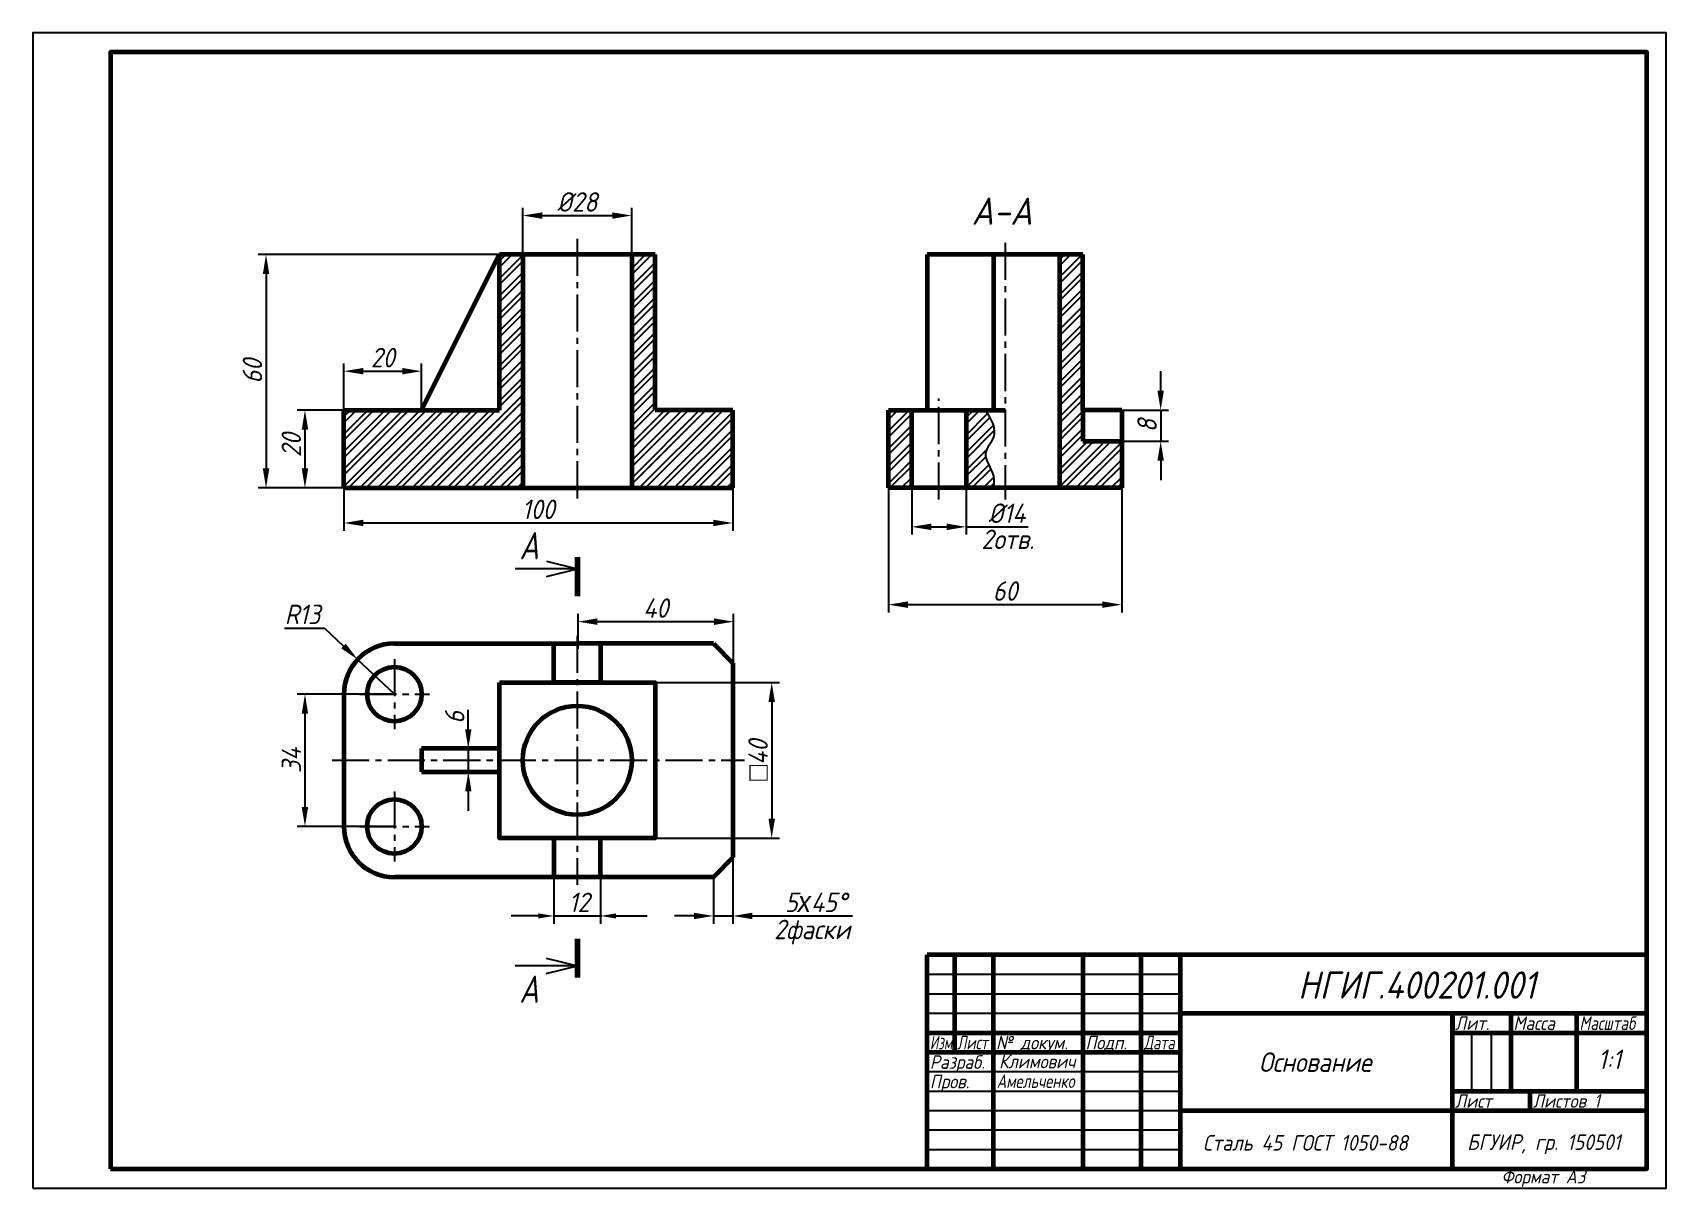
# Model space of a CAD drawing. Header units: millimetres. Extents: x 0 to 420, y 0 to 297.
import ezdxf
from ezdxf import colors
from ezdxf.entities.mleader import LeaderData, LeaderLine
from ezdxf.enums import TextEntityAlignment as Align
from ezdxf.math import Vec2, Vec3

# ---------------------------------------------------------------- set-up
doc = ezdxf.new("R2010")
doc.units = ezdxf.units.MM
doc.header["$LTSCALE"] = 0.5
doc.linetypes.add('осевая2', pattern=[28.575, 19.05, -3.175, 3.175, -3.175])
doc.layers.get('0').update_dxf_attribs({"lineweight": 60})
doc.layers.get('Defpoints').update_dxf_attribs({"color": 5})
doc.layers.add('1-оси', color=1, linetype='осевая2')
doc.layers.add('3-размеры', color=6, linetype='Continuous')
doc.layers.add('2-штриховка', color=7, linetype='Continuous', true_color=0x00c7c7)
doc.layers.add('4-текст', color=7, linetype='Continuous', true_color=0x00ad00)
doc.styles.get("Standard").update_dxf_attribs({"font": 'isocpeui.ttf', "width": 0.9})
doc.dimstyles.new('Standart', dxfattribs={"dimtxt": 5, "dimasz": 5, "dimexe": 2, "dimexo": 0, "dimgap": 1, "dimtad": 1, "dimtoh": 1, "dimdec": 0, "dimtxsty": 'Standard', "dimcen": 2.5, "dimadec": 0, "dimazin": 0, "dimtfac": 1, "dimtdec": 0, "dimtmove": 0, "dimatfit": 3, "dimldrblk": 'DOTSMALL', "dimfxl": 1, "dimarcsym": 0})
pattern_1 = [(45, (0, 0), (-2.245064, 2.245064), []), (45, (0, 1.5875), (-2.245064, 2.245064), [])]

# ---------------------------------------------------------------- blocks, each defined once
blk = doc.blocks.new('*D3')
at = {"layer": '3-размеры', "color": 0, "lineweight": -2, "transparency": 16777216}
for p, q in [((120, 240), (58, 240)), ((60, 235), (60, 185)), ((120, 180), (58, 180))]:
    blk.add_line(p, q, dxfattribs=at)
at = {"layer": '3-размеры', "color": 0, "transparency": 16777216}
for points in [[(59.17, 235), (60.83, 235), (60, 240)], [(59.17, 185), (60.83, 185), (60, 180)]]:
    blk.add_solid(points, dxfattribs=at)
at = {"layer": 'Defpoints', "color": 0, "transparency": 16777216}
for p in [(120, 240), (60, 180), (120, 180)]:
    blk.add_point(p, dxfattribs=at)
at = {"layer": '3-размеры', "color": 0, "transparency": 16777216, "insert": (56.5, 210), "char_height": 5, "attachment_point": 5, "rotation": 90}
blk.add_mtext('60', dxfattribs=at)
blk = doc.blocks.new('_DotSmall')
at = {"color": 0, "linetype": 'ByBlock', "const_width": 0.5}
blk.add_lwpolyline([(-0.0625, 0, 1), (0.0625, 0, 1)], format="xyb", close=True, dxfattribs=at)
blk = doc.blocks.new('*D5')
at = {"layer": '3-размеры', "color": 0, "lineweight": -2, "transparency": 16777216}
for p, q in [((64.75, 144), (75, 144)), ((75, 144), (79.91, 139.36)), ((93, 127), (83.55, 135.93))]:
    blk.add_line(p, q, dxfattribs=at)
at = {"layer": '3-размеры', "color": 0, "transparency": 16777216}
blk.add_solid([(80.49, 139.97), (79.34, 138.75), (83.55, 135.93)], dxfattribs=at)
at = {"layer": 'Defpoints', "color": 0, "transparency": 16777216}
for p in [(83.55, 135.93), (93, 127)]:
    blk.add_point(p, dxfattribs=at)
at = {"layer": '3-размеры', "color": 0, "transparency": 16777216, "insert": (69.38, 147.5), "char_height": 5, "attachment_point": 5}
blk.add_mtext('R13', dxfattribs=at)
blk = doc.blocks.new('*D6')
at = {"layer": '3-размеры', "color": 0, "lineweight": -2, "transparency": 16777216}
for p, q in [((160, 130), (192, 130)), ((190, 125), (190, 95)), ((160, 90), (192, 90))]:
    blk.add_line(p, q, dxfattribs=at)
at = {"layer": '3-размеры', "color": 0, "transparency": 16777216}
for points in [[(189.17, 125), (190.83, 125), (190, 130)], [(189.17, 95), (190.83, 95), (190, 90)]]:
    blk.add_solid(points, dxfattribs=at)
at = {"layer": 'Defpoints', "color": 0, "transparency": 16777216}
for p in [(160, 130), (160, 90), (190, 90)]:
    blk.add_point(p, dxfattribs=at)
at = {"layer": '3-размеры', "color": 0, "transparency": 16777216, "insert": (186.29, 110), "char_height": 5, "attachment_point": 5, "rotation": 90}
blk.add_mtext('{\\fArial|b0|i1|c204|p34;\\H1.08333x;□}40', dxfattribs=at)
blk = doc.blocks.new('*D7')
at = {"layer": '3-размеры', "color": 0, "lineweight": -2, "transparency": 16777216}
for p, q in [((80, 180), (80, 169)), ((180, 180), (180, 169)), ((85, 171), (175, 171))]:
    blk.add_line(p, q, dxfattribs=at)
at = {"layer": '3-размеры', "color": 0, "transparency": 16777216}
for points in [[(85, 171.83), (85, 170.17), (80, 171)], [(175, 171.83), (175, 170.17), (180, 171)]]:
    blk.add_solid(points, dxfattribs=at)
at = {"layer": 'Defpoints', "color": 0, "transparency": 16777216}
for p in [(80, 180), (180, 180), (180, 171)]:
    blk.add_point(p, dxfattribs=at)
at = {"layer": '3-размеры', "color": 0, "transparency": 16777216, "insert": (130, 174.5), "char_height": 5, "attachment_point": 5}
blk.add_mtext('100', dxfattribs=at)
blk = doc.blocks.new('*D8')
at = {"layer": '3-размеры', "color": 0, "lineweight": -2, "transparency": 16777216}
for p, q in [((80, 200), (68, 200)), ((70, 195), (70, 185)), ((80, 180), (68, 180))]:
    blk.add_line(p, q, dxfattribs=at)
at = {"layer": '3-размеры', "color": 0, "transparency": 16777216}
for points in [[(69.17, 195), (70.83, 195), (70, 200)], [(69.17, 185), (70.83, 185), (70, 180)]]:
    blk.add_solid(points, dxfattribs=at)
at = {"layer": 'Defpoints', "color": 0, "transparency": 16777216}
for p in [(80, 200), (70, 180), (80, 180)]:
    blk.add_point(p, dxfattribs=at)
at = {"layer": '3-размеры', "color": 0, "transparency": 16777216, "insert": (66.5, 191), "char_height": 5, "attachment_point": 5, "rotation": 90}
blk.add_mtext('20', dxfattribs=at)
blk = doc.blocks.new('*D9')
at = {"layer": '3-размеры', "color": 0, "lineweight": -2, "transparency": 16777216}
for p, q in [((80, 200), (80, 212)), ((85, 210), (95, 210)), ((100, 200), (100, 212))]:
    blk.add_line(p, q, dxfattribs=at)
at = {"layer": '3-размеры', "color": 0, "transparency": 16777216}
for points in [[(85, 210.83), (85, 209.17), (80, 210)], [(95, 210.83), (95, 209.17), (100, 210)]]:
    blk.add_solid(points, dxfattribs=at)
at = {"layer": 'Defpoints', "color": 0, "transparency": 16777216}
for p in [(100, 210), (80, 200), (100, 200)]:
    blk.add_point(p, dxfattribs=at)
at = {"layer": '3-размеры', "color": 0, "transparency": 16777216, "insert": (90, 213.5), "char_height": 5, "attachment_point": 5}
blk.add_mtext('20', dxfattribs=at)
blk = doc.blocks.new('*D10')
at = {"layer": '3-размеры', "color": 0, "lineweight": -2, "transparency": 16777216}
for p, q in [((126, 240), (126, 252)), ((154, 240), (154, 252)), ((131, 250), (149, 250))]:
    blk.add_line(p, q, dxfattribs=at)
at = {"layer": '3-размеры', "color": 0, "transparency": 16777216}
for points in [[(131, 250.83), (131, 249.17), (126, 250)], [(149, 250.83), (149, 249.17), (154, 250)]]:
    blk.add_solid(points, dxfattribs=at)
at = {"layer": 'Defpoints', "color": 0, "transparency": 16777216}
for p in [(154, 250), (126, 240), (154, 240)]:
    blk.add_point(p, dxfattribs=at)
at = {"layer": '3-размеры', "color": 0, "transparency": 16777216, "insert": (140, 253.5), "char_height": 5, "attachment_point": 5}
blk.add_mtext('%%C28', dxfattribs=at)
blk = doc.blocks.new('*D15')
at = {"layer": '3-размеры', "color": 0, "lineweight": -2, "transparency": 16777216}
for p, q in [((180, 85), (180, 68)), ((175, 80), (175, 68)), ((170, 70), (165, 70)), ((175, 70), (180, 70)), ((185, 70), (210.81, 70))]:
    blk.add_line(p, q, dxfattribs=at)
at = {"layer": '3-размеры', "color": 0, "transparency": 16777216}
for points in [[(170, 70.83), (170, 69.17), (175, 70)], [(185, 70.83), (185, 69.17), (180, 70)]]:
    blk.add_solid(points, dxfattribs=at)
at = {"layer": 'Defpoints', "color": 0, "transparency": 16777216}
for p in [(180, 85), (175, 80), (175, 70)]:
    blk.add_point(p, dxfattribs=at)
at = {"layer": '3-размеры', "color": 0, "transparency": 16777216, "insert": (201.37, 73.71), "char_height": 5, "width": 10.2613, "attachment_point": 5}
blk.add_mtext('5{\\fArial|b0|i1|c0|p34;\\H1.08333x;x}45%%D', dxfattribs=at)
blk = doc.blocks.new('*D16')
at = {"layer": '3-размеры', "color": 0, "lineweight": -2, "transparency": 16777216}
for p, q in [((140.2, 138.63), (140.2, 147.63)), ((180.2, 133.63), (180.2, 147.63)), ((175.2, 145.63), (145.2, 145.63))]:
    blk.add_line(p, q, dxfattribs=at)
at = {"layer": '3-размеры', "color": 0, "transparency": 16777216}
for points in [[(145.2, 146.46), (145.2, 144.8), (140.2, 145.63)], [(175.2, 146.46), (175.2, 144.8), (180.2, 145.63)]]:
    blk.add_solid(points, dxfattribs=at)
at = {"layer": 'Defpoints', "color": 0, "transparency": 16777216}
for p in [(140.2, 145.63), (140.2, 138.63), (180.2, 133.63)]:
    blk.add_point(p, dxfattribs=at)
at = {"layer": '3-размеры', "color": 0, "transparency": 16777216, "insert": (160.2, 149.13), "char_height": 5, "attachment_point": 5}
blk.add_mtext('40', dxfattribs=at)
blk = doc.blocks.new('*D17')
at = {"layer": '3-размеры', "color": 0, "lineweight": -2, "transparency": 16777216}
for p, q in [((93, 127), (68, 127)), ((70, 122), (70, 98)), ((93, 93), (68, 93))]:
    blk.add_line(p, q, dxfattribs=at)
at = {"layer": '3-размеры', "color": 0, "transparency": 16777216}
for points in [[(69.17, 122), (70.83, 122), (70, 127)], [(69.17, 98), (70.83, 98), (70, 93)]]:
    blk.add_solid(points, dxfattribs=at)
at = {"layer": 'Defpoints', "color": 0, "transparency": 16777216}
for p in [(93, 127), (70, 93), (93, 93)]:
    blk.add_point(p, dxfattribs=at)
at = {"layer": '3-размеры', "color": 0, "transparency": 16777216, "insert": (66.5, 110), "char_height": 5, "attachment_point": 5, "rotation": 90}
blk.add_mtext('34', dxfattribs=at)
blk = doc.blocks.new('*D18')
at = {"layer": '3-размеры', "color": 0, "lineweight": -2, "transparency": 16777216}
for p, q in [((290, 205), (290, 210)), ((280, 200), (292, 200)), ((290, 200), (290, 192)), ((280, 192), (292, 192)), ((290, 187), (290, 182))]:
    blk.add_line(p, q, dxfattribs=at)
at = {"layer": '3-размеры', "color": 0, "transparency": 16777216}
for points in [[(289.17, 205), (290.83, 205), (290, 200)], [(289.17, 187), (290.83, 187), (290, 192)]]:
    blk.add_solid(points, dxfattribs=at)
at = {"layer": 'Defpoints', "color": 0, "transparency": 16777216}
for p in [(280, 200), (280, 192), (290, 192)]:
    blk.add_point(p, dxfattribs=at)
at = {"layer": '3-размеры', "color": 0, "transparency": 16777216, "insert": (286.5, 196), "char_height": 5, "attachment_point": 5, "rotation": 90}
blk.add_mtext('8', dxfattribs=at)
blk = doc.blocks.new('*D19')
at = {"layer": '3-размеры', "color": 0, "lineweight": -2, "transparency": 16777216}
for p, q in [((220, 180), (220, 148)), ((280, 180), (280, 148)), ((225, 150), (275, 150))]:
    blk.add_line(p, q, dxfattribs=at)
at = {"layer": '3-размеры', "color": 0, "transparency": 16777216}
for points in [[(225, 150.83), (225, 149.17), (220, 150)], [(275, 150.83), (275, 149.17), (280, 150)]]:
    blk.add_solid(points, dxfattribs=at)
at = {"layer": 'Defpoints', "color": 0, "transparency": 16777216}
for p in [(220, 180), (280, 180), (280, 150)]:
    blk.add_point(p, dxfattribs=at)
at = {"layer": '3-размеры', "color": 0, "transparency": 16777216, "insert": (250, 153.5), "char_height": 5, "attachment_point": 5}
blk.add_mtext('60', dxfattribs=at)
blk = doc.blocks.new('*D20')
at = {"layer": '3-размеры', "color": 0, "lineweight": -2, "transparency": 16777216}
for p, q in [((226, 180), (226, 168)), ((240, 180), (240, 168)), ((231, 170), (235, 170)), ((240, 170), (255.95, 170))]:
    blk.add_line(p, q, dxfattribs=at)
at = {"layer": '3-размеры', "color": 0, "transparency": 16777216}
for points in [[(231, 170.83), (231, 169.17), (226, 170)], [(235, 170.83), (235, 169.17), (240, 170)]]:
    blk.add_solid(points, dxfattribs=at)
at = {"layer": 'Defpoints', "color": 0, "transparency": 16777216}
for p in [(226, 180), (240, 180), (240, 170)]:
    blk.add_point(p, dxfattribs=at)
at = {"layer": '3-размеры', "color": 0, "transparency": 16777216, "insert": (250.47, 173.5), "char_height": 5, "attachment_point": 5}
blk.add_mtext('%%C14', dxfattribs=at)
blk = doc.blocks.new('*D21')
at = {"layer": '3-размеры', "color": 0, "lineweight": -2, "transparency": 16777216}
for p, q in [((134, 80), (134, 68)), ((146, 80), (146, 68))]:
    blk.add_line(p, q, dxfattribs=at)
at = {"layer": 'Defpoints', "color": 0, "transparency": 16777216}
for p in [(134, 80), (146, 80), (146, 70)]:
    blk.add_point(p, dxfattribs=at)
blk = doc.blocks.new('_None')
blk = doc.blocks.new('*D23')
at = {"layer": '3-размеры', "color": 0, "lineweight": -2, "transparency": 16777216}
for p, q in [((112, 118), (112, 123)), ((120, 113), (110, 113)), ((112, 113), (112, 107)), ((120, 107), (110, 107)), ((112, 102), (112, 97))]:
    blk.add_line(p, q, dxfattribs=at)
at = {"layer": '3-размеры', "color": 0, "transparency": 16777216}
for points in [[(111.17, 118), (112.83, 118), (112, 113)], [(111.17, 102), (112.83, 102), (112, 107)]]:
    blk.add_solid(points, dxfattribs=at)
at = {"layer": 'Defpoints', "color": 0, "transparency": 16777216}
for p in [(120, 113), (112, 107), (120, 107)]:
    blk.add_point(p, dxfattribs=at)
blk = doc.blocks.new('Vraz')
at = {"lineweight": -3}
for p, q in [((0, 0), (-16, 0)), ((-8, -2), (0, 0)), ((-7.99, 1.98), (0, 0))]:
    blk.add_line(p, q, dxfattribs=at)
at = {"lineweight": 100}
blk.add_line((0, 3), (0, -7), dxfattribs=at)
at = {"width": 0.8}
blk.add_text('A', height=7, dxfattribs=at).set_placement((-14.93, 2.46))
blk = doc.blocks.new('Nraz')
at = {"lineweight": 100}
blk.add_line((0, -3), (0, 7), dxfattribs=at)
at = {"lineweight": -3}
for p, q in [((0, 0), (-16, 0)), ((-8, 2), (0, 0)), ((-7.99, -1.98), (0, 0))]:
    blk.add_line(p, q, dxfattribs=at)
at = {"width": 0.8}
blk.add_text('A', height=7, dxfattribs=at).set_placement((-14.93, -9.46))

msp = doc.modelspace()

# ---------------------------------------------------------------- hatches: boundary and pattern name
at = {"layer": '2-штриховка'}
h = msp.add_hatch(dxfattribs=at)
h.set_pattern_fill('STEEL', color=256)
h.set_pattern_definition(pattern_1)
h.paths.add_polyline_path([(270, 240), (264, 240), (264, 180), (280, 180), (280, 192), (270, 192), (270, 200)])
h.paths.add_polyline_path([(160, 240), (154, 240), (154, 180), (180, 180), (180, 200), (160, 200)])
h.paths.add_polyline_path([(126, 240), (120, 240), (120, 200), (100, 200), (80, 200), (80, 180), (126, 180)])
h = msp.add_hatch(dxfattribs=at)
h.set_pattern_fill('STEEL', color=256)
h.set_pattern_definition(pattern_1)
h.paths.add_polyline_path([(226, 200), (220, 200), (220, 180), (226, 180)])
h = msp.add_hatch(dxfattribs=at)
h.set_pattern_fill('STEEL', color=256)
h.set_pattern_definition([(45, (244, 196), (-2.24506, 2.24506), []), (45, (244, 197.5875), (-2.24506, 2.24506), [])])
edge = h.paths.add_edge_path()
edge.add_spline(control_points=[(247, 180), (247.11, 181.01), (247.44, 184.13), (243.38, 188.52), (248.64, 193.74), (246.39, 197.61), (245, 200)], knot_values=[0, 0, 0, 0, 3, 9.324555, 13.796691, 21.076801, 21.076801, 21.076801, 21.076801], degree=3, periodic=0)
edge.add_line((245, 200), (240, 200))
edge.add_line((240, 200), (240, 180))
edge.add_line((240, 180), (247, 180))

# ---------------------------------------------------------------- linework, layer by layer
for p, q in [((100, 200), (120, 240)), ((120, 200), (120, 240)), ((160, 240), (120, 240)), ((126, 240), (126, 180)), ((154, 240), (154, 180)), ((160, 200), (160, 240)), ((270, 240), (230, 240)), ((230, 240), (230, 200)), ((247, 240), (247, 200)), ((264, 240), (264, 180)), ((270, 200), (270, 240)), ((80, 180), (80, 200)), ((80, 200), (100, 200)), ((100, 200), (120, 200)), ((180, 200), (160, 200)), ((180, 180), (180, 200)), ((220, 180), (220, 200)), ((220, 200), (250, 200)), ((226, 180), (226, 200)), ((233, 200), (240, 200)), ((240, 200), (240, 180)), ((270, 200), (270, 192)), ((280, 200), (270, 200)), ((280, 200), (280, 180)), ((270, 192), (280, 192)), ((80, 180), (80, 184)), ((80, 180), (180, 180)), ((280, 180), (220, 180)), ((240, 180), (226, 180)), ((93, 140), (140, 140)), ((134, 130), (134, 140)), ((175, 140), (140, 140)), ((146, 140), (146, 130)), ((175, 140), (180, 135)), ((180, 135), (180, 85)), ((80, 127), (80, 93)), ((146, 130), (134, 130)), ((120, 113), (100, 113)), ((100, 113), (100, 107)), ((100, 107), (120, 107)), ((146, 90), (134, 90)), ((134, 90), (134, 80)), ((146, 80), (146, 90)), ((175, 80), (180, 85)), ((175, 80), (93, 80)), ((365, 45), (365, 40))]:
    msp.add_line(p, q)
at = {"lineweight": 60}
for p, q in [((415, 60), (230, 60)), ((230, 5), (230, 60)), ((237, 60), (237, 35)), ((247, 5), (247, 60)), ((270, 60), (270, 5)), ((285, 5), (285, 60)), ((295, 60), (295, 5)), ((295, 45), (415, 45)), ((365, 5), (365, 45)), ((380, 45), (380, 25)), ((397, 25), (397, 45)), ((230, 40), (295, 40)), ((365, 40), (415, 40)), ((230, 35), (295, 35)), ((365, 25), (415, 25)), ((385, 20), (385, 25)), ((295, 20), (415, 20))]:
    msp.add_line(p, q, dxfattribs=at)
at = {"lineweight": -3}
for p, q in [((230, 55), (295, 55)), ((230, 50), (295, 50)), ((230, 45), (295, 45)), ((370, 25), (370, 40)), ((375, 40), (375, 25)), ((230, 30), (295, 30)), ((230, 25), (295, 25)), ((230, 20), (295, 20)), ((230, 15), (295, 15)), ((230, 10), (295, 10))]:
    msp.add_line(p, q, dxfattribs=at)
at = {"lineweight": 60}
msp.add_lwpolyline([(20, 5), (415, 5), (415, 292), (20, 292)], close=True, dxfattribs=at)
msp.add_lwpolyline([(120, 130), (160, 130), (160, 90), (120, 90)], close=True)
for centre, radius in [((93, 127), 7), ((140, 110), 14), ((93, 93), 7)]:
    msp.add_circle(centre, radius)
for centre, start, end in [((93, 127), 90, 180), ((93, 93), 180, 270)]:
    msp.add_arc(centre, 13, start, end)
at = {"lineweight": -3}
msp.add_spline([(245, 200), (247, 193), (245, 189), (247, 183), (247, 180)], degree=3, dxfattribs=at)
at = {"layer": '1-оси'}
for p, q in [((140, 244), (140, 176)), ((250, 243), (250, 177)), ((233, 177), (233, 203)), ((140, 142), (140, 78)), ((93, 136), (93, 118)), ((84, 127), (102, 127)), ((77, 110), (183, 110)), ((93, 102), (93, 84)), ((84, 93), (102, 93))]:
    msp.add_line(p, q, dxfattribs=at)
at = {"layer": 'Defpoints'}
msp.add_lwpolyline([(0, 0), (420, 0), (420, 297), (0, 297)], close=True, dxfattribs=at)

# ---------------------------------------------------------------- block references
for name, p in [('Vraz', (140.07, 159.21)), ('Nraz', (140.04, 57.15))]:
    msp.add_blockref(name, p)

# ---------------------------------------------------------------- texts
at = {"lineweight": -3, "width": 0.9}
msp.add_text('Формат А3', height=3.5, dxfattribs=at).set_placement((377.6, 1.25))
at = {"layer": '3-размеры', "char_height": 5, "attachment_point": 1}
for s, width, insert in [('2отв.', 16.9444, (243.93, 169.3)), ('12', 8, (137.85, 76)), ('2фаски', 13, (190.62, 69.03))]:
    msp.add_mtext_dynamic_manual_height_columns(s, width=width, gutter_width=25, heights=[0], dxfattribs=dict(at, insert=insert))
at = {"layer": '3-размеры', "insert": (105.99, 119.38), "char_height": 5, "attachment_point": 1, "rotation": 90}
msp.add_mtext_dynamic_manual_height_columns('6', width=9, gutter_width=25, heights=[0], dxfattribs=at)
at = {"layer": '4-текст', "color": 7, "width": 0.9}
msp.add_text('А-А', height=7, dxfattribs=at).set_placement((241.38, 247.63))
at = {"layer": '4-текст', "width": 0.9}
for s, height, p in [('НГИГ.400201.001', 7, (325.3, 48.74)), ('Климович', 3.5, (248.46, 30.84)), ('Сталь 45 ГОСТ 1050-88', 4, (300.87, 9.69)), ('БГУИР, гр. 150501', 4, (368.79, 9.86))]:
    msp.add_text(s, height=height, dxfattribs=at).set_placement(p)
at = {"layer": '4-текст', "lineweight": -3}
for s, width, p in [('Лит.', 0.9, (365.67, 40.7)), ('Масса', 0.9, (380.67, 40.7)), ('Масштаб', 0.8, (397.67, 40.7)), ('Изм.', 0.7, (230.67, 35.7)), ('Лист', 0.75, (237.67, 35.7)), ('№ докум.', 0.9, (247.67, 35.7)), ('Подп.', 0.9, (270.67, 35.7)), ('Дата', 0.75, (285.67, 35.7)), ('Разраб.', 0.9, (230.67, 30.7)), ('Пров.', 0.9, (230.67, 25.7)), ('Лист', 0.9, (365.67, 20.7)), ('Листов 1', 0.9, (385.67, 20.7))]:
    msp.add_text(s, height=3.5, dxfattribs=dict(at, width=width)).set_placement(p)
at = {"layer": '4-текст', "width": 0.9}
msp.add_text('Основание', height=5, dxfattribs=at).set_placement((329.72, 32.43), align=Align.MIDDLE)
msp.add_text('1:1', height=5, dxfattribs=at).set_placement((405.41, 30.67), align=Align.CENTER)
at = {"layer": '4-текст', "width": 0.753335}
msp.add_text('Амельченко', height=3.5, dxfattribs=at).set_placement((247.85, 25.79), (267.84, 25.79), align=Align.FIT)

# ---------------------------------------------------------------- dimensions: what is measured, and where the dimension line sits
at = {"layer": '3-размеры'}
for base, p1, p2, text, picture, middle in [((154, 250), (126, 240), (154, 240), '%%C<>', '*D10', (140, 250)), ((240, 170), (226, 180), (240, 180), '%%C<>', '*D20', (250.47, 170)), ((175, 70), (180, 85), (175, 80), '5{\\fArial|b0|i1|c0|p34;\\H1.08333x;x}45%%D', '*D15', (201.37, 70))]:
    dim = msp.add_linear_dim(base=base, p1=p1, p2=p2, text=text, dimstyle='Standart', dxfattribs=at)
    dim.commit()
    dim.dimension.update_dxf_attribs({"geometry": picture, "text_midpoint": middle, "dimtype": 160})
for base, p1, p2, picture, middle in [((60, 180), (120, 240), (120, 180), '*D3', (60, 210)), ((290, 192), (280, 200), (280, 192), '*D18', (290, 196)), ((70, 180), (80, 200), (80, 180), '*D8', (70, 191)), ((70, 93), (93, 127), (93, 93), '*D17', (70, 110))]:
    dim = msp.add_linear_dim(base=base, p1=p1, p2=p2, angle=90, dimstyle='Standart', dxfattribs=at)
    dim.commit()
    dim.dimension.update_dxf_attribs({"geometry": picture, "text_midpoint": middle, "dimtype": 160})
for base, p1, p2, picture, middle in [((100, 210), (80, 200), (100, 200), '*D9', (90, 210)), ((180, 171), (80, 180), (180, 180), '*D7', (130, 171)), ((280, 150), (220, 180), (280, 180), '*D19', (250, 150)), ((140.2, 145.63), (180.2, 133.63), (140.2, 138.63), '*D16', (160.2, 145.63))]:
    dim = msp.add_linear_dim(base=base, p1=p1, p2=p2, dimstyle='Standart', dxfattribs=at)
    dim.commit()
    dim.dimension.update_dxf_attribs({"geometry": picture, "text_midpoint": middle, "dimtype": 160})
dim = msp.add_radius_dim(center=(93, 127), mpoint=(83.55, 135.93), dimstyle='Standart', dxfattribs=at)
dim.commit()
dim.dimension.update_dxf_attribs({"geometry": '*D5', "text_midpoint": (69.38, 144), "dimtype": 164})
for base, p1, p2, text, picture, middle in [((190, 90), (160, 130), (160, 90), '{\\fArial|b0|i1|c204|p34;\\H1.08333x;□}<>', '*D6', (190, 110)), ((112, 107), (120, 113), (120, 107), ' ', '*D23', (112, 110))]:
    dim = msp.add_linear_dim(base=base, p1=p1, p2=p2, angle=90, text=text, dimstyle='Standart', dxfattribs=at)
    dim.commit()
    dim.dimension.update_dxf_attribs({"geometry": picture, "text_midpoint": middle, "dimtype": 160})
dim = msp.add_linear_dim(base=(146, 70), p1=(134, 80), p2=(146, 80), text=' ', dimstyle='Standart', override={"dimse1": 0, "dimsd1": 1, "dimsd2": 1}, dxfattribs=at)
dim.commit()
dim.dimension.update_dxf_attribs({"geometry": '*D21', "text_midpoint": (141, 70), "dimtype": 160})

# ---------------------------------------------------------------- leaders
ml = msp.add_multileader_mtext('Standard', dxfattribs=at)
ml.set_content('', color=256)
ml.set_leader_properties()
ml.build(insert=Vec2(0, 0))
ml.multileader.update_dxf_attribs({"text_right_attachment_type": 6, "dogleg_length": 0.36})
ctx = ml.context
ctx.base_point, ctx.plane_origin = Vec3(121, 72), Vec3(134, 70)
ctx.right_attachment, ctx.text_align_type = 6, 2
notes = []
notes.append((ctx, [(0, (1, 1, 0), (125.36, 70), (-1, 0), 0.36, [(0, [(134, 70)], 0, [])])]))
ctx.mtext.insert, ctx.mtext.alignment, ctx.mtext.flow_direction = Vec3(123, 74), 3, 5
ml = msp.add_multileader_mtext('Standard', dxfattribs=at)
ml.set_content('', color=256)
ml.set_leader_properties()
ml.set_arrow_properties(name='NONE')
ml.build(insert=Vec2(0, 0))
ml.multileader.update_dxf_attribs({"text_right_attachment_type": 6, "dogleg_length": 0.36})
ctx = ml.context
ctx.base_point, ctx.plane_origin = Vec3(146.36, 70), Vec3(134, 70)
ctx.right_attachment = 6
notes.append((ctx, [(0, (1, 1, 0), (146, 70), (1, 0), 0.36, [(0, [(134, 70)], 0, [])])]))
ctx.mtext.insert, ctx.mtext.flow_direction = Vec3(148.36, 72), 5
ml = msp.add_multileader_mtext('Standard', dxfattribs=at)
ml.set_content('', color=256)
ml.set_leader_properties()
ml.build(insert=Vec2(0, 0))
ml.multileader.update_dxf_attribs({"text_right_attachment_type": 6, "dogleg_length": 0.36})
ctx = ml.context
ctx.base_point, ctx.plane_origin = Vec3(158, 70), Vec3(146, 70)
ctx.right_attachment = 6
notes.append((ctx, [(0, (1, 1, 0), (157.64, 70), (1, 0), 0.36, [(0, [(146, 70)], 0, [])])]))
ctx.mtext.insert, ctx.mtext.flow_direction = Vec3(160, 72), 5
for ctx, leaders in notes:
    for number, flags, end, landing, length, lines in leaders:
        leader = LeaderData()
        leader.index, (leader.has_last_leader_line, leader.has_dogleg_vector, leader.attachment_direction) = number, flags
        leader.last_leader_point, leader.dogleg_vector, leader.dogleg_length = Vec3(end), Vec3(landing), length
        for number, points, colour, breaks in lines:
            line = LeaderLine()
            line.index, line.vertices, line.color, line.breaks = number, Vec3.list(points), colors.encode_raw_color(colour), breaks
            leader.lines.append(line)
        ctx.leaders.append(leader)

doc.saveas('drawing.dxf')
